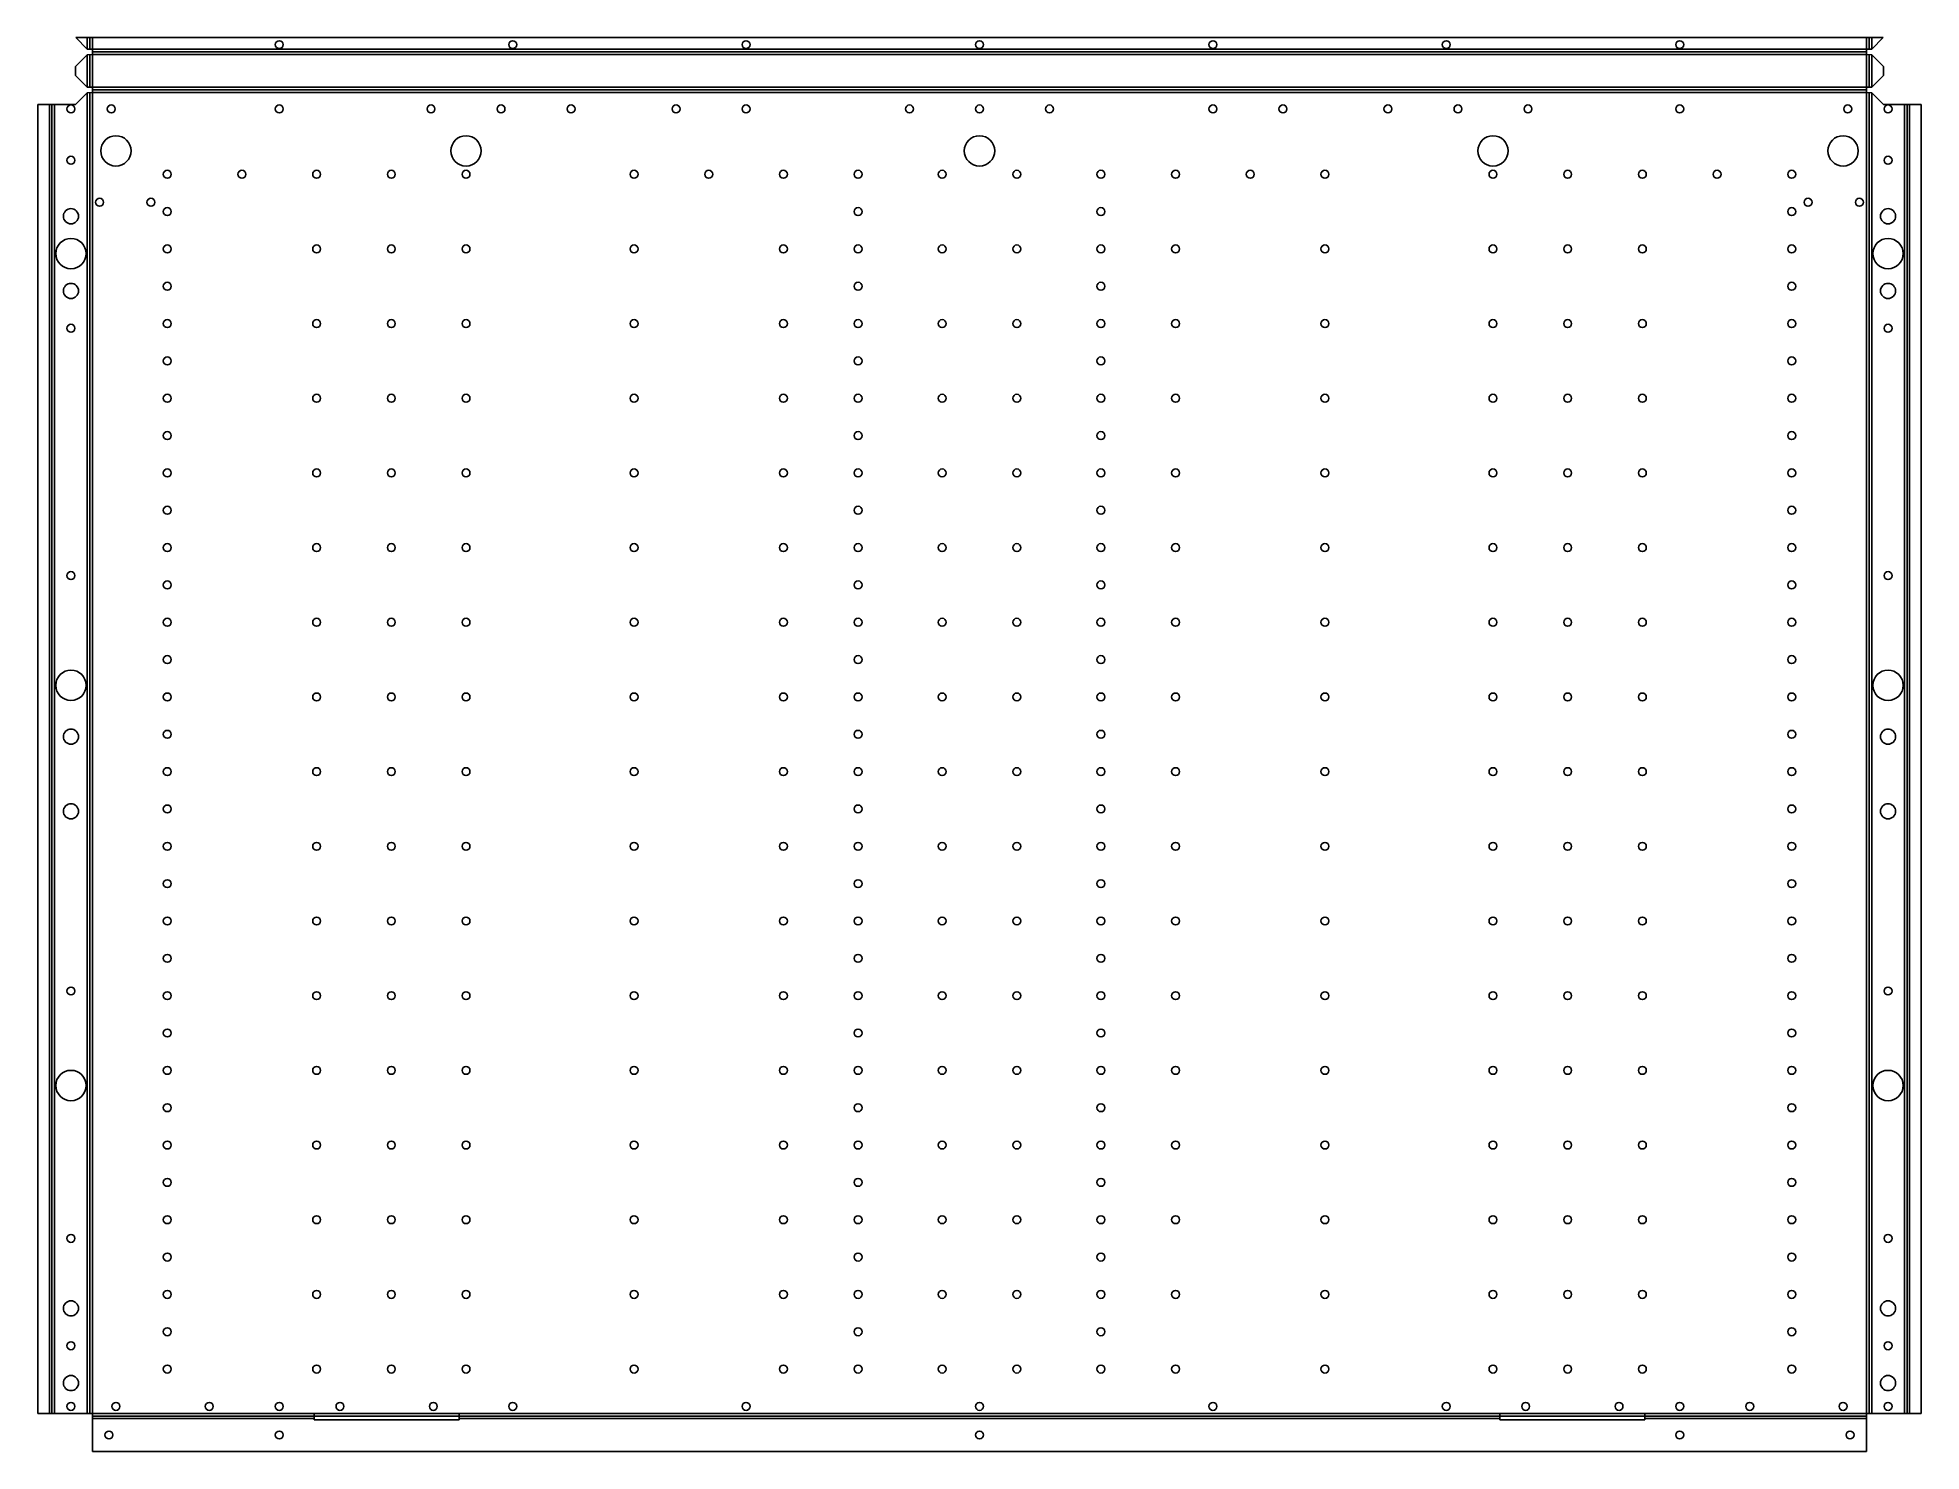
# Model space of a CAD drawing. Header units: millimetres. Extents: x -24 to 784, y 0 to 606.
import ezdxf

# ---------------------------------------------------------------- set-up
doc = ezdxf.new("R2010")
doc.units = ezdxf.units.MM

msp = doc.modelspace()

# ---------------------------------------------------------------- linework, layer by layer
at = {"layer": 'BEND'}
for p, q in [((-1.13, 605.79, 0), (-1.13, 600.82, 0)), ((761.13, 600.82, 0), (761.13, 605.79, 0)), ((-1.13, 598.49, 0), (-1.13, 584.56, 0)), ((0, 599.65, 0), (760, 599.65)), ((761.13, 584.56, 0), (761.13, 598.49, 0)), ((-1.13, 582.23, 0), (-1.13, 16.26, 0)), ((0, 583.39, 0), (760, 583.39, 0)), ((761.13, 16.26, 0), (761.13, 582.23, 0)), ((-17.39, 577.16, 0), (-17.39, 16.26, 0)), ((777.39, 16.26, 0), (777.39, 577.16)), ((0, 15.13), (760, 15.13))]:
    msp.add_line(p, q, dxfattribs=at)
at = {"layer": 'BEND_EXTENT'}
for p, q in [((-2.26, 600.86, 0), (-2.26, 605.79, 0)), ((0, 605.79, 0), (0, 600.79)), ((760, 600.79, 0), (760, 605.79, 0)), ((762.26, 605.79, 0), (762.26, 600.86, 0)), ((-2.26, 584.59, 0), (-2.26, 598.45, 0)), ((0, 600.79), (760, 600.79, 0)), ((762.26, 598.45, 0), (762.26, 584.59, 0)), ((-2.26, 16.26, 0), (-2.26, 582.19, 0)), ((0, 582.26, 0), (0, 16.26, 0)), ((760, 582.26, 0), (0, 582.26, 0)), ((760, 16.26, 0), (760, 582.26, 0)), ((762.26, 582.19, 0), (762.26, 16.26, 0)), ((-18.52, 16.26, 0), (-18.52, 577.16, 0)), ((-16.26, 577.16, 0), (-16.26, 16.26)), ((776.26, 16.26), (776.26, 577.16)), ((778.52, 577.16), (778.52, 16.26)), ((0, 16.26, 0), (95, 16.26)), ((157, 16.26), (603, 16.26)), ((665, 16.26), (760, 16.26, 0)), ((95, 14), (0, 14)), ((603, 14), (157, 14)), ((760, 14), (665, 14))]:
    msp.add_line(p, q, dxfattribs=at)
msp.add_lwpolyline([(0, 598.52), (0, 584.52), (760, 584.52), (760, 598.52)], close=True, dxfattribs=at)
at = {"layer": 'INTERIOR_PROFILES'}
for points in [[(157, 13.5), (157, 16.26), (95, 16.26), (95, 13.5)], [(665, 13.5), (665, 16.26), (603, 16.26), (603, 13.5)]]:
    msp.add_lwpolyline(points, close=True, dxfattribs=at)
at = {"layer": 'INTERIOR_PROFILES', "extrusion": (0, 0, -1)}
for centre, radius in [((-80, 602.79), 1.7), ((-180, 602.79), 1.7), ((-280, 602.79), 1.7), ((-380, 602.79), 1.7), ((-480, 602.79), 1.7), ((-580, 602.79), 1.7), ((-680, 602.79), 1.7), ((9.26, 575.26), 1.7), ((-8, 575.26), 1.7), ((-80, 575.26), 1.7), ((-145, 575.26), 1.7), ((-175, 575.26), 1.7), ((-205, 575.26), 1.7), ((-250, 575.26), 1.7), ((-280, 575.26), 1.7), ((-350, 575.26), 1.7), ((-380, 575.26), 1.7), ((-410, 575.26), 1.7), ((-480, 575.26), 1.7), ((-510, 575.26), 1.7), ((-555, 575.26), 1.7), ((-585, 575.26), 1.7), ((-615, 575.26), 1.7), ((-680, 575.26), 1.7), ((-752, 575.26), 1.7), ((-769.26, 575.26), 1.7), ((-10, 557.26), 6.5), ((-160, 557.26), 6.5), ((-380, 557.26), 6.5), ((-600, 557.26), 6.5), ((-750, 557.26), 6.5), ((9.26, 553.26), 1.7), ((-32, 547.26), 1.7), ((-64, 547.26), 1.7), ((-96, 547.26), 1.7), ((-128, 547.26), 1.7), ((-160, 547.26), 1.7), ((-232, 547.26), 1.7), ((-264, 547.26), 1.7), ((-296, 547.26), 1.7), ((-328, 547.26), 1.7), ((-364, 547.26), 1.7), ((-396, 547.26), 1.7), ((-432, 547.26), 1.7), ((-464, 547.26), 1.7), ((-496, 547.26), 1.7), ((-528, 547.26), 1.7), ((-600, 547.26), 1.7), ((-632, 547.26), 1.7), ((-664, 547.26), 1.7), ((-696, 547.26), 1.7), ((-728, 547.26), 1.7), ((-769.26, 553.26), 1.7), ((-3, 535.26), 1.7), ((-25, 535.26), 1.7), ((-32, 531.26), 1.7), ((-328, 531.26), 1.7), ((-432, 531.26), 1.7), ((-728, 531.26), 1.7), ((-735, 535.26), 1.7), ((-757, 535.26), 1.7), ((9.26, 529.26), 3.25), ((-769.26, 529.26), 3.25), ((9.26, 513.26), 6.5), ((-32, 515.26), 1.7), ((-96, 515.26), 1.7), ((-128, 515.26), 1.7), ((-160, 515.26), 1.7), ((-232, 515.26), 1.7), ((-296, 515.26), 1.7), ((-328, 515.26), 1.7), ((-364, 515.26), 1.7), ((-396, 515.26), 1.7), ((-432, 515.26), 1.7), ((-464, 515.26), 1.7), ((-528, 515.26), 1.7), ((-600, 515.26), 1.7), ((-632, 515.26), 1.7), ((-664, 515.26), 1.7), ((-728, 515.26), 1.7), ((-769.26, 513.26), 6.5), ((9.26, 497.26), 3.25), ((-32, 499.26), 1.7), ((-328, 499.26), 1.7), ((-432, 499.26), 1.7), ((-728, 499.26), 1.7), ((-769.26, 497.26), 3.25), ((-32, 483.26), 1.7), ((-96, 483.26), 1.7), ((-128, 483.26), 1.7), ((-160, 483.26), 1.7), ((-232, 483.26), 1.7), ((-296, 483.26), 1.7), ((-328, 483.26), 1.7), ((-364, 483.26), 1.7), ((-396, 483.26), 1.7), ((-432, 483.26), 1.7), ((-464, 483.26), 1.7), ((-528, 483.26), 1.7), ((-600, 483.26), 1.7), ((-632, 483.26), 1.7), ((-664, 483.26), 1.7), ((-728, 483.26), 1.7), ((9.26, 481.26), 1.7), ((-769.26, 481.26), 1.7), ((-32, 467.26), 1.7), ((-328, 467.26), 1.7), ((-432, 467.26), 1.7), ((-728, 467.26), 1.7), ((-32, 451.26), 1.7), ((-96, 451.26), 1.7), ((-128, 451.26), 1.7), ((-160, 451.26), 1.7), ((-232, 451.26), 1.7), ((-296, 451.26), 1.7), ((-328, 451.26), 1.7), ((-364, 451.26), 1.7), ((-396, 451.26), 1.7), ((-432, 451.26), 1.7), ((-464, 451.26), 1.7), ((-528, 451.26), 1.7), ((-600, 451.26), 1.7), ((-632, 451.26), 1.7), ((-664, 451.26), 1.7), ((-728, 451.26), 1.7), ((-32, 435.26), 1.7), ((-328, 435.26), 1.7), ((-432, 435.26), 1.7), ((-728, 435.26), 1.7), ((-32, 419.26), 1.7), ((-96, 419.26), 1.7), ((-128, 419.26), 1.7), ((-160, 419.26), 1.7), ((-232, 419.26), 1.7), ((-296, 419.26), 1.7), ((-328, 419.26), 1.7), ((-364, 419.26), 1.7), ((-396, 419.26), 1.7), ((-432, 419.26), 1.7), ((-464, 419.26), 1.7), ((-528, 419.26), 1.7), ((-600, 419.26), 1.7), ((-632, 419.26), 1.7), ((-664, 419.26), 1.7), ((-728, 419.26), 1.7), ((-32, 403.26), 1.7), ((-328, 403.26), 1.7), ((-432, 403.26), 1.7), ((-728, 403.26), 1.7), ((-32, 387.26), 1.7), ((-96, 387.26), 1.7), ((-128, 387.26), 1.7), ((-160, 387.26), 1.7), ((-232, 387.26), 1.7), ((-296, 387.26), 1.7), ((-328, 387.26), 1.7), ((-364, 387.26), 1.7), ((-396, 387.26), 1.7), ((-432, 387.26), 1.7), ((-464, 387.26), 1.7), ((-528, 387.26), 1.7), ((-600, 387.26), 1.7), ((-632, 387.26), 1.7), ((-664, 387.26), 1.7), ((-728, 387.26), 1.7), ((9.26, 375.26), 1.7), ((-32, 371.26), 1.7), ((-328, 371.26), 1.7), ((-432, 371.26), 1.7), ((-728, 371.26), 1.7), ((-769.26, 375.26), 1.7), ((-32, 355.26), 1.7), ((-96, 355.26), 1.7), ((-128, 355.26), 1.7), ((-160, 355.26), 1.7), ((-232, 355.26), 1.7), ((-296, 355.26), 1.7), ((-328, 355.26), 1.7), ((-364, 355.26), 1.7), ((-396, 355.26), 1.7), ((-432, 355.26), 1.7), ((-464, 355.26), 1.7), ((-528, 355.26), 1.7), ((-600, 355.26), 1.7), ((-632, 355.26), 1.7), ((-664, 355.26), 1.7), ((-728, 355.26), 1.7), ((-32, 339.26), 1.7), ((-328, 339.26), 1.7), ((-432, 339.26), 1.7), ((-728, 339.26), 1.7), ((9.26, 328.26), 6.5), ((-769.26, 328.26), 6.5), ((-32, 323.26), 1.7), ((-96, 323.26), 1.7), ((-128, 323.26), 1.7), ((-160, 323.26), 1.7), ((-232, 323.26), 1.7), ((-296, 323.26), 1.7), ((-328, 323.26), 1.7), ((-364, 323.26), 1.7), ((-396, 323.26), 1.7), ((-432, 323.26), 1.7), ((-464, 323.26), 1.7), ((-528, 323.26), 1.7), ((-600, 323.26), 1.7), ((-632, 323.26), 1.7), ((-664, 323.26), 1.7), ((-728, 323.26), 1.7), ((9.26, 306.26), 3.25), ((-32, 307.26), 1.7), ((-328, 307.26), 1.7), ((-432, 307.26), 1.7), ((-728, 307.26), 1.7), ((-769.26, 306.26), 3.25), ((-32, 291.26), 1.7), ((-96, 291.26), 1.7), ((-128, 291.26), 1.7), ((-160, 291.26), 1.7), ((-232, 291.26), 1.7), ((-296, 291.26), 1.7), ((-328, 291.26), 1.7), ((-364, 291.26), 1.7), ((-396, 291.26), 1.7), ((-432, 291.26), 1.7), ((-464, 291.26), 1.7), ((-528, 291.26), 1.7), ((-600, 291.26), 1.7), ((-632, 291.26), 1.7), ((-664, 291.26), 1.7), ((-728, 291.26), 1.7), ((9.26, 274.26), 3.25), ((-32, 275.26), 1.7), ((-328, 275.26), 1.7), ((-432, 275.26), 1.7), ((-728, 275.26), 1.7), ((-769.26, 274.26), 3.25), ((-32, 259.26), 1.7), ((-96, 259.26), 1.7), ((-128, 259.26), 1.7), ((-160, 259.26), 1.7), ((-232, 259.26), 1.7), ((-296, 259.26), 1.7), ((-328, 259.26), 1.7), ((-364, 259.26), 1.7), ((-396, 259.26), 1.7), ((-432, 259.26), 1.7), ((-464, 259.26), 1.7), ((-528, 259.26), 1.7), ((-600, 259.26), 1.7), ((-632, 259.26), 1.7), ((-664, 259.26), 1.7), ((-728, 259.26), 1.7), ((-32, 243.26), 1.7), ((-328, 243.26), 1.7), ((-432, 243.26), 1.7), ((-728, 243.26), 1.7), ((-32, 227.26), 1.7), ((-96, 227.26), 1.7), ((-128, 227.26), 1.7), ((-160, 227.26), 1.7), ((-232, 227.26), 1.7), ((-296, 227.26), 1.7), ((-328, 227.26), 1.7), ((-364, 227.26), 1.7), ((-396, 227.26), 1.7), ((-432, 227.26), 1.7), ((-464, 227.26), 1.7), ((-528, 227.26), 1.7), ((-600, 227.26), 1.7), ((-632, 227.26), 1.7), ((-664, 227.26), 1.7), ((-728, 227.26), 1.7), ((-32, 211.26), 1.7), ((-328, 211.26), 1.7), ((-432, 211.26), 1.7), ((-728, 211.26), 1.7), ((9.26, 197.26), 1.7), ((-32, 195.26), 1.7), ((-96, 195.26), 1.7), ((-128, 195.26), 1.7), ((-160, 195.26), 1.7), ((-232, 195.26), 1.7), ((-296, 195.26), 1.7), ((-328, 195.26), 1.7), ((-364, 195.26), 1.7), ((-396, 195.26), 1.7), ((-432, 195.26), 1.7), ((-464, 195.26), 1.7), ((-528, 195.26), 1.7), ((-600, 195.26), 1.7), ((-632, 195.26), 1.7), ((-664, 195.26), 1.7), ((-728, 195.26), 1.7), ((-769.26, 197.26), 1.7), ((-32, 179.26), 1.7), ((-328, 179.26), 1.7), ((-432, 179.26), 1.7), ((-728, 179.26), 1.7), ((9.26, 156.76), 6.5), ((-32, 163.26), 1.7), ((-96, 163.26), 1.7), ((-128, 163.26), 1.7), ((-160, 163.26), 1.7), ((-232, 163.26), 1.7), ((-296, 163.26), 1.7), ((-328, 163.26), 1.7), ((-364, 163.26), 1.7), ((-396, 163.26), 1.7), ((-432, 163.26), 1.7), ((-464, 163.26), 1.7), ((-528, 163.26), 1.7), ((-600, 163.26), 1.7), ((-632, 163.26), 1.7), ((-664, 163.26), 1.7), ((-728, 163.26), 1.7), ((-769.26, 156.76), 6.5), ((-32, 147.26), 1.7), ((-328, 147.26), 1.7), ((-432, 147.26), 1.7), ((-728, 147.26), 1.7), ((-32, 131.26), 1.7), ((-96, 131.26), 1.7), ((-128, 131.26), 1.7), ((-160, 131.26), 1.7), ((-232, 131.26), 1.7), ((-296, 131.26), 1.7), ((-328, 131.26), 1.7), ((-364, 131.26), 1.7), ((-396, 131.26), 1.7), ((-432, 131.26), 1.7), ((-464, 131.26), 1.7), ((-528, 131.26), 1.7), ((-600, 131.26), 1.7), ((-632, 131.26), 1.7), ((-664, 131.26), 1.7), ((-728, 131.26), 1.7), ((-32, 115.26), 1.7), ((-328, 115.26), 1.7), ((-432, 115.26), 1.7), ((-728, 115.26), 1.7), ((-32, 99.26), 1.7), ((-96, 99.26), 1.7), ((-128, 99.26), 1.7), ((-160, 99.26), 1.7), ((-232, 99.26), 1.7), ((-296, 99.26), 1.7), ((-328, 99.26), 1.7), ((-364, 99.26), 1.7), ((-396, 99.26), 1.7), ((-432, 99.26), 1.7), ((-464, 99.26), 1.7), ((-528, 99.26), 1.7), ((-600, 99.26), 1.7), ((-632, 99.26), 1.7), ((-664, 99.26), 1.7), ((-728, 99.26), 1.7), ((9.26, 91.26), 1.7), ((-769.26, 91.26), 1.7), ((-32, 83.26), 1.7), ((-328, 83.26), 1.7), ((-432, 83.26), 1.7), ((-728, 83.26), 1.7), ((-32, 67.26), 1.7), ((-96, 67.26), 1.7), ((-128, 67.26), 1.7), ((-160, 67.26), 1.7), ((-232, 67.26), 1.7), ((-296, 67.26), 1.7), ((-328, 67.26), 1.7), ((-364, 67.26), 1.7), ((-396, 67.26), 1.7), ((-432, 67.26), 1.7), ((-464, 67.26), 1.7), ((-528, 67.26), 1.7), ((-600, 67.26), 1.7), ((-632, 67.26), 1.7), ((-664, 67.26), 1.7), ((-728, 67.26), 1.7), ((9.26, 61.26), 3.25), ((-769.26, 61.26), 3.25), ((-32, 51.26), 1.7), ((-328, 51.26), 1.7), ((-432, 51.26), 1.7), ((-728, 51.26), 1.7), ((9.26, 45.26), 1.7), ((-769.26, 45.26), 1.7), ((9.26, 29.26), 3.25), ((-32, 35.26), 1.7), ((-96, 35.26), 1.7), ((-128, 35.26), 1.7), ((-160, 35.26), 1.7), ((-232, 35.26), 1.7), ((-296, 35.26), 1.7), ((-328, 35.26), 1.7), ((-364, 35.26), 1.7), ((-396, 35.26), 1.7), ((-432, 35.26), 1.7), ((-464, 35.26), 1.7), ((-528, 35.26), 1.7), ((-600, 35.26), 1.7), ((-632, 35.26), 1.7), ((-664, 35.26), 1.7), ((-728, 35.26), 1.7), ((-769.26, 29.26), 3.25), ((9.26, 19.26), 1.7), ((-10, 19.26), 1.7), ((-50, 19.26), 1.7), ((-80, 19.26), 1.7), ((-106, 19.26), 1.7), ((-146, 19.26), 1.7), ((-180, 19.26), 1.7), ((-280, 19.26), 1.7), ((-380, 19.26), 1.7), ((-480, 19.26), 1.7), ((-580, 19.26), 1.7), ((-614, 19.26), 1.7), ((-654, 19.26), 1.7), ((-680, 19.26), 1.7), ((-710, 19.26), 1.7), ((-750, 19.26), 1.7), ((-769.26, 19.26), 1.7), ((-7, 7), 1.7), ((-80, 7), 1.7), ((-380, 7), 1.7), ((-680, 7), 1.7), ((-753, 7), 1.7)]:
    msp.add_circle(centre, radius, dxfattribs=at)
at = {"layer": 'OUTER_PROFILES'}
for p, q in [((-2.26, 600.86), (-7.19, 605.79)), ((-7.19, 605.79), (-2.26, 605.79)), ((-2.26, 605.79), (0, 605.79)), ((0, 605.79), (760, 605.79)), ((760, 605.79), (762.26, 605.79)), ((762.26, 605.79), (767.19, 605.79)), ((767.19, 605.79), (762.26, 600.86)), ((-7.26, 593.45), (-2.26, 598.45)), ((0, 600.79), (-2.26, 600.86)), ((-2.26, 598.45), (0, 598.52)), ((0, 598.52), (0, 600.79)), ((762.26, 600.86), (760, 600.79)), ((760, 600.79), (760, 598.52)), ((760, 598.52), (762.26, 598.45)), ((762.26, 598.45), (767.26, 593.45)), ((-7.26, 589.59), (-7.26, 593.45)), ((-2.26, 584.59), (-7.26, 589.59)), ((767.26, 589.59), (762.26, 584.59)), ((767.26, 593.45), (767.26, 589.59)), ((-7.29, 577.16), (-2.26, 582.19)), ((0, 584.52), (-2.26, 584.59)), ((-2.26, 582.19), (0, 582.26)), ((0, 582.26), (0, 584.52)), ((760, 584.52), (760, 582.26)), ((760, 582.26), (762.26, 582.19)), ((762.26, 582.19), (767.29, 577.16)), ((-23.52, 16.26), (-23.52, 577.16)), ((-23.52, 577.16), (-18.52, 577.16)), ((-18.52, 577.16), (-16.26, 577.16)), ((-16.26, 577.16), (-7.29, 577.16)), ((767.29, 577.16), (776.26, 577.16)), ((776.26, 577.16), (778.52, 577.16)), ((778.52, 577.16), (783.52, 577.16)), ((783.52, 577.16), (783.52, 16.26)), ((-18.52, 16.26), (-23.52, 16.26)), ((-16.26, 16.26), (-18.52, 16.26)), ((-2.26, 16.26), (-16.26, 16.26)), ((0, 16.26), (-2.26, 16.26)), ((0, 14), (0, 16.26)), ((762.26, 16.26), (760, 16.26)), ((760, 16.26), (760, 14)), ((776.26, 16.26), (762.26, 16.26)), ((778.52, 16.26), (776.26, 16.26)), ((783.52, 16.26), (778.52, 16.26)), ((0, 0), (0, 14)), ((760, 14), (760, 0)), ((760, 0), (0, 0))]:
    msp.add_line(p, q, dxfattribs=at)
msp.add_open_spline([(760, 584.52), (760.32, 584.53), (760.65, 584.54), (760.97, 584.55), (761.4, 584.57), (761.83, 584.58), (762.26, 584.59)], degree=3, knots=[0, 0, 0, 0, 0.673198, 0.673198, 0.673198, 1.570796, 1.570796, 1.570796, 1.570796], dxfattribs=at)

doc.saveas('drawing.dxf')
